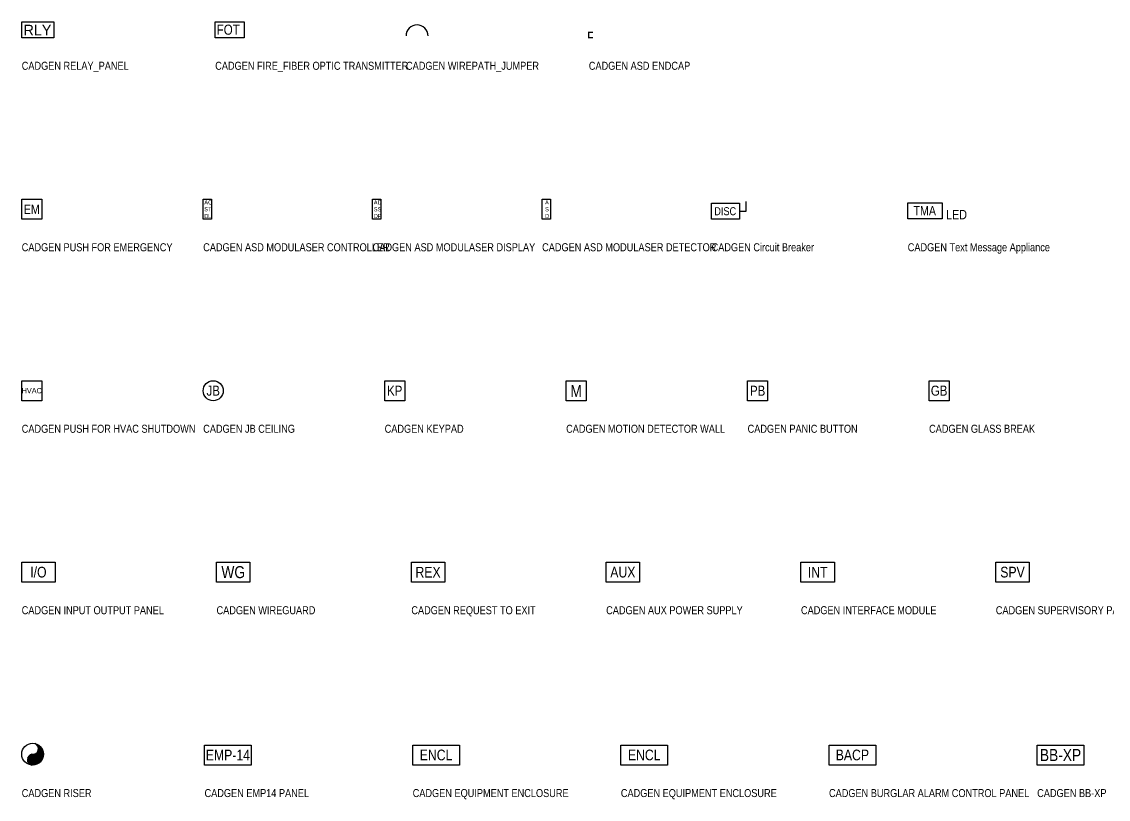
# Model space of a CAD drawing. Extents: x 0 to 1678, y -24 to 1301.
# Drawn here: x 0 to 814, y 718 to 1301 of the extents above; entities that cross this region are included whole.
import ezdxf
from ezdxf.enums import TextEntityAlignment as Align

# ---------------------------------------------------------------- set-up
doc = ezdxf.new("R2010")
doc.units = 0
doc.header["$MEASUREMENT"] = 0
doc.set_wipeout_variables(frame=1)
doc.layers.add('FA-Riser', color=7, linetype='Continuous')
doc.styles.add('AMTS', font='ARIALN.TTF', dxfattribs={"height": 9})

# ---------------------------------------------------------------- blocks, each defined once
blk = doc.blocks.new('CADGEN EMP14 PANEL')
at = {"color": 0, "linetype": 'ByBlock', "lineweight": -2}
blk.add_lwpolyline([(17.5, 15), (17.5, 0), (-17.5, 0), (-17.5, 15)], close=True, dxfattribs=at)
at = {"color": 7, "linetype": 'ByBlock', "lineweight": -2, "insert": (0, 7.5), "char_height": 8, "attachment_point": 5, "style": 'AMTS'}
blk.add_mtext('EMP-14', dxfattribs=at)
at = {"color": 0, "lineweight": 30, "flags": 104}
blk.add_attdef('DeviceAttributes', text='', height=9, dxfattribs=at).set_placement((22, 4.5), align=Align.TOP_LEFT)
blk = doc.blocks.new('CADGEN EQUIPMENT ENCLOSURE')
at = {"color": 0, "linetype": 'ByBlock', "lineweight": -2}
blk.add_lwpolyline([(17.5, 15), (17.5, 0), (-17.5, 0), (-17.5, 15)], close=True, dxfattribs=at)
at = {"color": 7, "linetype": 'ByBlock', "lineweight": -2, "insert": (0, 7.5), "char_height": 8, "attachment_point": 5, "style": 'AMTS'}
blk.add_mtext('ENCL', dxfattribs=at)
at = {"color": 0, "lineweight": 30, "flags": 104}
blk.add_attdef('DeviceAttributes', text='', height=9, dxfattribs=at).set_placement((22, 4.5), align=Align.TOP_LEFT)
blk = doc.blocks.new('CADGEN INPUT OUTPUT PANEL')
at = {"color": 0, "linetype": 'ByBlock', "lineweight": -2}
blk.add_lwpolyline([(12.5, 15), (12.5, 0), (-12.5, 0), (-12.5, 15)], close=True, dxfattribs=at)
at = {"color": 7, "linetype": 'ByBlock', "lineweight": -2, "insert": (0, 7.5), "char_height": 8, "attachment_point": 5, "style": 'AMTS'}
blk.add_mtext('I/O', dxfattribs=at)
at = {"color": 0, "lineweight": 30, "flags": 104}
blk.add_attdef('DeviceAttributes', text='', height=9, dxfattribs=at).set_placement((17, 4.5), align=Align.TOP_LEFT)
blk = doc.blocks.new('CADGEN ASD MODULASER CONTROLLER')
blk.add_lwpolyline([(-3.12, 15), (3.12, 15), (3.12, 0), (-3.12, 0)], close=True)
at = {"color": 7, "char_height": 3.07, "attachment_point": 1, "style": 'AMTS'}
for s, insert in [('A\\PS\\PD', (-2.29, 14.14)), ('C\\PT\\PL', (0.58, 14.14))]:
    blk.add_mtext(s, dxfattribs=dict(at, insert=insert))
at = {"color": 0, "lineweight": 30, "flags": 104}
blk.add_attdef('DeviceAttributes', text='', height=9, dxfattribs=at).set_placement((7.62, 4.5), align=Align.TOP_LEFT)
blk = doc.blocks.new('CADGEN WIREGUARD')
at = {"color": 0, "linetype": 'ByBlock', "lineweight": -2}
blk.add_lwpolyline([(12.5, 15), (12.5, 0), (-12.5, 0), (-12.5, 15)], close=True, dxfattribs=at)
at = {"color": 7, "linetype": 'ByBlock', "lineweight": -2, "insert": (0, 7.5), "char_height": 9, "attachment_point": 5, "style": 'AMTS'}
blk.add_mtext('WG', dxfattribs=at)
at = {"color": 0, "lineweight": 30, "flags": 104}
blk.add_attdef('DeviceAttributes', text='', height=9, dxfattribs=at).set_placement((17, 4.5), align=Align.TOP_LEFT)
blk = doc.blocks.new('CADGEN PUSH FOR HVAC SHUTDOWN')
at = {"color": 0, "linetype": 'ByBlock', "lineweight": -2}
blk.add_lwpolyline([(7.5, 15), (7.5, 0), (-7.5, 0), (-7.5, 15)], close=True, dxfattribs=at)
at = {"color": 7, "linetype": 'ByBlock', "lineweight": -2, "insert": (0, 7.5), "char_height": 4, "attachment_point": 5, "style": 'AMTS'}
blk.add_mtext('HVAC', dxfattribs=at)
at = {"color": 0, "lineweight": 30, "flags": 104}
blk.add_attdef('DeviceAttributes', text='', height=9, dxfattribs=at).set_placement((12, 4.5), align=Align.TOP_LEFT)
blk = doc.blocks.new('CADGEN ASD MODULASER DISPLAY')
blk.add_lwpolyline([(-3.12, 15), (3.12, 15), (3.12, 0), (-3.12, 0)], close=True)
at = {"color": 7, "char_height": 3.07, "attachment_point": 1, "style": 'AMTS'}
for s, insert in [('A\\PS\\PD', (-2.29, 14.14)), ('D\\PS\\PP', (0.58, 14.14))]:
    blk.add_mtext(s, dxfattribs=dict(at, insert=insert))
at = {"color": 0, "lineweight": 30, "flags": 104}
blk.add_attdef('DeviceAttributes', text='', height=9, dxfattribs=at).set_placement((7.62, 4.5), align=Align.TOP_LEFT)
blk = doc.blocks.new('CADGEN JB CEILING')
blk.add_circle((0, 0), 7.5)
at = {"color": 7, "linetype": 'ByBlock', "lineweight": -2, "insert": (0, 0), "char_height": 7.5, "attachment_point": 5, "style": 'AMTS'}
blk.add_mtext('JB', dxfattribs=at)
at = {"color": 0, "lineweight": 30, "flags": 104}
blk.add_attdef('DeviceAttributes', text='', height=9, dxfattribs=at).set_placement((12, -3), align=Align.TOP_LEFT)
blk = doc.blocks.new('CADGEN KEYPAD')
at = {"color": 0, "linetype": 'ByBlock', "lineweight": -2}
blk.add_lwpolyline([(7.5, 15), (7.5, 0), (-7.5, 0), (-7.5, 15)], close=True, dxfattribs=at)
at = {"color": 7, "linetype": 'ByBlock', "lineweight": -2, "insert": (0, 7.5), "char_height": 7.5, "attachment_point": 5, "style": 'AMTS'}
blk.add_mtext('KP', dxfattribs=at)
at = {"color": 0, "lineweight": 30, "flags": 104}
blk.add_attdef('DeviceAttributes', text='', height=9, dxfattribs=at).set_placement((12, 4.5), align=Align.TOP_LEFT)
blk = doc.blocks.new('CADGEN REQUEST TO EXIT')
at = {"color": 0, "linetype": 'ByBlock', "lineweight": -2}
blk.add_lwpolyline([(12.5, 15), (12.5, 0), (-12.5, 0), (-12.5, 15)], close=True, dxfattribs=at)
at = {"color": 7, "linetype": 'ByBlock', "lineweight": -2, "insert": (0, 7.5), "char_height": 8, "attachment_point": 5, "style": 'AMTS'}
blk.add_mtext('REX', dxfattribs=at)
at = {"color": 0, "lineweight": 30, "flags": 104}
blk.add_attdef('DeviceAttributes', text='', height=9, dxfattribs=at).set_placement((17, 4.5), align=Align.TOP_LEFT)
blk = doc.blocks.new('CADGEN WIREPATH_JUMPER')
at = {"color": 0, "lineweight": 30, "flags": 104}
blk.add_attdef('DeviceAttributes', text='', height=9, dxfattribs=at).set_placement((12.77, 3.13), align=Align.TOP_LEFT)
at = {"color": 18, "true_color": 0x000000}
blk.add_wipeout([(-8.22, -1.37), (-7.99, 1.37), (-0.66, 1.37), (-0.66, -1.37)], dxfattribs=at)
blk.add_wipeout([(8.27, -1.37), (8.04, 1.37), (0.71, 1.37), (0.71, -1.37)], dxfattribs=at)
blk.add_arc((0.03, 0), 8.25, 0, 180)
blk = doc.blocks.new('CADGEN ASD MODULASER DETECTOR')
blk.add_lwpolyline([(-3.12, 15), (3.12, 15), (3.12, 0), (-3.12, 0)], close=True)
at = {"color": 7, "insert": (-0.91, 14.14), "char_height": 3.07, "attachment_point": 1, "style": 'AMTS'}
blk.add_mtext('A\\PS\\PD', dxfattribs=at)
at = {"color": 0, "lineweight": 30, "flags": 104}
blk.add_attdef('DeviceAttributes', text='', height=9, dxfattribs=at).set_placement((7.62, 4.5), align=Align.TOP_LEFT)
blk = doc.blocks.new('CADGEN ASD ENDCAP')
at = {"const_width": 1}
blk.add_lwpolyline([(3.04, 2.08), (0, 2.08), (0, -1.92), (3.04, -1.92)], dxfattribs=at)
at = {"color": 0, "lineweight": 30, "flags": 104}
blk.add_attdef('DeviceAttributes', text='', height=9, dxfattribs=at).set_placement((7.54, 2.58), align=Align.TOP_LEFT)
blk = doc.blocks.new('CADGEN Text Message Appliance')
at = {"color": 0, "lineweight": 30, "flags": 104}
blk.add_attdef('DeviceAttributes', text='', height=9, dxfattribs=at).set_placement((35.51, 4.15), align=Align.TOP_LEFT)
blk.add_wipeout([(-12.85, 0), (-12.85, 12), (12.85, 12), (12.85, 0)])
at = {"color": 0, "lineweight": -2}
blk.add_lwpolyline([(-12.85, 12), (12.85, 12), (12.85, 0), (-12.85, 0)], close=True, dxfattribs=at)
at = {"color": 0, "lineweight": -2, "style": 'AMTS'}
for s, p in [('TMA', (-0.13, 6)), ('LED', (23.74, 3.15))]:
    blk.add_text(s, height=7, dxfattribs=at).set_placement(p, align=Align.MIDDLE_CENTER)
blk = doc.blocks.new('CADGEN RELAY_PANEL')
at = {"linetype": 'Continuous', "lineweight": -2}
for p, q in [((-12, -6), (-12, 6)), ((-12, 6), (12, 6)), ((12, 6), (12, -6)), ((12, -6), (-12, -6))]:
    blk.add_line(p, q, dxfattribs=at)
blk.add_text('RLY', height=8).set_placement((-10.6, -4.26))
at = {"color": 0, "lineweight": 30, "flags": 104}
blk.add_attdef('DeviceAttributes', text='', height=9, dxfattribs=at).set_placement((16.5, -1.5), align=Align.TOP_LEFT)
blk = doc.blocks.new('CADGEN BURGLAR ALARM CONTROL PANEL')
at = {"color": 0, "linetype": 'ByBlock', "lineweight": -2}
blk.add_lwpolyline([(17.5, 15), (17.5, 0), (-17.5, 0), (-17.5, 15)], close=True, dxfattribs=at)
at = {"color": 7, "linetype": 'ByBlock', "lineweight": -2, "insert": (0, 7.5), "char_height": 8, "attachment_point": 5, "style": 'AMTS'}
blk.add_mtext('BACP', dxfattribs=at)
at = {"color": 0, "lineweight": 30, "flags": 104}
blk.add_attdef('DeviceAttributes', text='', height=9, dxfattribs=at).set_placement((22, 4.5), align=Align.TOP_LEFT)
blk = doc.blocks.new('CADGEN RISER')
at = {"color": 0, "linetype": 'Continuous'}
for p, q in [((-3.71, -5.48), (2.09, 0.32)), ((-3.44, -6.09), (6.94, 4.29)), ((-3.09, -6.62), (7.26, 3.73)), ((-2.67, -7.09), (7.54, 3.12)), ((-2.18, -7.49), (7.78, 2.48)), ((-1.63, -7.81), (7.97, 1.78)), ((-0.99, -8.06), (8.1, 1.03)), ((-0.21, -8.16), (8.16, 0.21)), ((1.76, 7.94), (1.78, 7.97)), ((2.34, 7.65), (2.48, 7.78)), ((2.86, 7.28), (3.12, 7.54)), ((3.31, 6.84), (3.73, 7.26)), ((3.69, 6.34), (4.29, 6.94)), ((3.89, 2.12), (6.59, 4.82)), ((4, 5.77), (4.82, 6.59)), ((4.23, 5.11), (5.31, 6.2)), ((4.31, 3.43), (6.2, 5.31)), ((4.35, 4.35), (5.77, 5.77)), ((-3.93, -3.93), (-0.14, -0.14)), ((-3.89, -4.77), (0.78, -0.1)), ((-3.73, -2.85), (-1.13, -0.24)), ((0.71, -8.13), (8.13, -0.71)), ((1.75, -7.97), (7.97, -1.75)), ((3.02, -7.58), (7.58, -3.02)), ((5.18, -6.31), (6.31, -5.18))]:
    blk.add_line(p, q, dxfattribs=at)
blk.add_circle((0, 0), 8.16, dxfattribs=at)
for centre, radius, start, end in [((0.15, 4.06), 4.21, 260.63372, 69.9079), ((0.15, -4.13), 4.09, 99.62902, 258.38529)]:
    blk.add_arc(centre, radius, start, end, dxfattribs=at)
at = {"color": 0, "lineweight": 30, "flags": 104}
blk.add_attdef('DeviceAttributes', text='', height=9, dxfattribs=at).set_placement((12.66, -3.66), align=Align.TOP_LEFT)
blk = doc.blocks.new('CADGEN MOTION DETECTOR WALL')
at = {"color": 0, "linetype": 'ByBlock', "lineweight": -2}
blk.add_lwpolyline([(7.5, 15), (7.5, 0), (-7.5, 0), (-7.5, 15)], close=True, dxfattribs=at)
at = {"color": 7, "linetype": 'Continuous', "lineweight": -2, "insert": (0, 7.22), "char_height": 9, "attachment_point": 5, "style": 'AMTS'}
blk.add_mtext('M', dxfattribs=at)
at = {"color": 0, "lineweight": 30, "flags": 104}
blk.add_attdef('DeviceAttributes', text='', height=9, dxfattribs=at).set_placement((12, 4.5), align=Align.TOP_LEFT)
blk = doc.blocks.new('CADGEN PANIC BUTTON')
at = {"color": 0, "linetype": 'ByBlock', "lineweight": -2}
blk.add_lwpolyline([(7.5, 15), (7.5, 0), (-7.5, 0), (-7.5, 15)], close=True, dxfattribs=at)
at = {"color": 7, "linetype": 'ByBlock', "lineweight": -2, "insert": (0, 7.5), "char_height": 7.5, "attachment_point": 5, "style": 'AMTS'}
blk.add_mtext('PB', dxfattribs=at)
at = {"color": 0, "lineweight": 30, "flags": 104}
blk.add_attdef('DeviceAttributes', text='', height=9, dxfattribs=at).set_placement((12, 4.5), align=Align.TOP_LEFT)
blk = doc.blocks.new('CADGEN AUX POWER SUPPLY')
at = {"color": 0, "linetype": 'ByBlock', "lineweight": -2}
blk.add_lwpolyline([(12.5, 15), (12.5, 0), (-12.5, 0), (-12.5, 15)], close=True, dxfattribs=at)
at = {"color": 7, "linetype": 'ByBlock', "lineweight": -2, "insert": (0, 7.5), "char_height": 8, "attachment_point": 5, "style": 'AMTS'}
blk.add_mtext('AUX', dxfattribs=at)
at = {"color": 0, "lineweight": 30, "flags": 104}
blk.add_attdef('DeviceAttributes', text='', height=9, dxfattribs=at).set_placement((17, 4.5), align=Align.TOP_LEFT)
blk = doc.blocks.new('CADGEN GLASS BREAK')
at = {"color": 0, "linetype": 'ByBlock', "lineweight": -2}
blk.add_lwpolyline([(7.5, 15), (7.5, 0), (-7.5, 0), (-7.5, 15)], close=True, dxfattribs=at)
at = {"color": 7, "linetype": 'ByBlock', "lineweight": -2, "insert": (0, 7.5), "char_height": 7.5, "attachment_point": 5, "style": 'AMTS'}
blk.add_mtext('GB', dxfattribs=at)
at = {"color": 0, "lineweight": 30, "flags": 104}
blk.add_attdef('DeviceAttributes', text='', height=9, dxfattribs=at).set_placement((12, 4.5), align=Align.TOP_LEFT)
blk = doc.blocks.new('CADGEN BB-XP')
at = {"color": 0, "linetype": 'ByBlock', "lineweight": -2}
blk.add_lwpolyline([(17.5, 15), (17.5, 0), (-17.5, 0), (-17.5, 15)], close=True, dxfattribs=at)
at = {"color": 7, "linetype": 'ByBlock', "lineweight": -2, "insert": (0, 7.5), "char_height": 9, "attachment_point": 5, "style": 'AMTS'}
blk.add_mtext('BB-XP', dxfattribs=at)
at = {"color": 0, "lineweight": 30, "flags": 104}
blk.add_attdef('DeviceAttributes', text='', height=9, dxfattribs=at).set_placement((22, 4.5), align=Align.TOP_LEFT)
blk = doc.blocks.new('CADGEN INTERFACE MODULE')
at = {"color": 0, "linetype": 'ByBlock', "lineweight": -2}
blk.add_lwpolyline([(12.5, 15), (12.5, 0), (-12.5, 0), (-12.5, 15)], close=True, dxfattribs=at)
at = {"color": 7, "linetype": 'ByBlock', "lineweight": -2, "insert": (0, 7.5), "char_height": 8, "attachment_point": 5, "style": 'AMTS'}
blk.add_mtext('INT', dxfattribs=at)
at = {"color": 0, "lineweight": 30, "flags": 104}
blk.add_attdef('DeviceAttributes', text='', height=9, dxfattribs=at).set_placement((17, 4.5), align=Align.TOP_LEFT)
blk = doc.blocks.new('CADGEN Circuit Breaker')
at = {"color": 0, "lineweight": -2}
blk.add_lwpolyline([(-12.85, 6), (8.16, 6), (8.16, -6), (-12.85, -6)], close=True, dxfattribs=at)
blk.add_lwpolyline([(8.16, 0), (13.15, 0), (13.15, 7.37)], dxfattribs=at)
at = {"color": 0, "lineweight": -2, "style": 'AMTS'}
blk.add_text('DISC', height=6, dxfattribs=at).set_placement((-2.64, 0), align=Align.MIDDLE_CENTER)
at = {"color": 0, "lineweight": 30, "flags": 104}
blk.add_attdef('DeviceAttributes', text='', height=9, dxfattribs=at).set_placement((17.65, -1.5), align=Align.TOP_LEFT)
blk = doc.blocks.new('CADGEN SUPERVISORY PANEL')
at = {"color": 0, "linetype": 'ByBlock', "lineweight": -2}
blk.add_lwpolyline([(12.5, 15), (12.5, 0), (-12.5, 0), (-12.5, 15)], close=True, dxfattribs=at)
at = {"color": 7, "linetype": 'ByBlock', "lineweight": -2, "insert": (0, 7.5), "char_height": 8, "attachment_point": 5, "style": 'AMTS'}
blk.add_mtext('SPV', dxfattribs=at)
at = {"color": 0, "lineweight": 30, "flags": 104}
blk.add_attdef('DeviceAttributes', text='', height=9, dxfattribs=at).set_placement((17, 4.5), align=Align.TOP_LEFT)
blk = doc.blocks.new('CADGEN FIRE_FIBER OPTIC TRANSMITTER')
at = {"color": 0, "lineweight": 30, "flags": 104}
blk.add_attdef('DeviceAttributes', text='', height=9, dxfattribs=at).set_placement((15.32, 4.5), align=Align.TOP_LEFT)
blk.add_wipeout([(-10.82, 0), (-10.82, 11.96), (10.82, 11.96), (10.82, 0)])
at = {"color": 0, "lineweight": -2}
blk.add_lwpolyline([(-10.82, 11.96), (10.82, 11.96), (10.82, 0), (-10.82, 0)], close=True, dxfattribs=at)
at = {"color": 0, "lineweight": -2, "insert": (-9.74, 9.83), "char_height": 7.562, "attachment_point": 1, "style": 'AMTS'}
blk.add_mtext_dynamic_manual_height_columns('FOT', width=20.1157, gutter_width=1.51, heights=[0], dxfattribs=at)
blk = doc.blocks.new('CADGEN PUSH FOR EMERGENCY')
at = {"color": 0, "linetype": 'ByBlock', "lineweight": -2}
blk.add_lwpolyline([(7.5, 15), (7.5, 0), (-7.5, 0), (-7.5, 15)], close=True, dxfattribs=at)
at = {"color": 7, "linetype": 'ByBlock', "lineweight": -2, "insert": (0, 7.5), "char_height": 7, "attachment_point": 5, "style": 'AMTS'}
blk.add_mtext('EM', dxfattribs=at)
at = {"color": 0, "lineweight": 30, "flags": 104}
blk.add_attdef('DeviceAttributes', text='', height=9, dxfattribs=at).set_placement((12, 4.5), align=Align.TOP_LEFT)

msp = doc.modelspace()

# ---------------------------------------------------------------- block references
for name, p in [('CADGEN RELAY_PANEL', (12, 1295)), ('CADGEN FIRE_FIBER OPTIC TRANSMITTER', (155.82, 1289)), ('CADGEN WIREPATH_JUMPER', (296.22, 1290.37)), ('CADGEN ASD ENDCAP', (425, 1290.92)), ('CADGEN PUSH FOR EMERGENCY', (7.5, 1153)), ('CADGEN ASD MODULASER CONTROLLER', (139.12, 1153)), ('CADGEN ASD MODULASER DISPLAY', (266.12, 1153)), ('CADGEN ASD MODULASER DETECTOR', (393.12, 1153)), ('CADGEN Circuit Breaker', (529.85, 1159)), ('CADGEN Text Message Appliance', (676.85, 1153.35)), ('CADGEN PUSH FOR HVAC SHUTDOWN', (7.5, 1017)), ('CADGEN JB CEILING', (143.5, 1024.5)), ('CADGEN KEYPAD', (279.5, 1017)), ('CADGEN MOTION DETECTOR WALL', (415.5, 1017)), ('CADGEN PANIC BUTTON', (551.5, 1017)), ('CADGEN GLASS BREAK', (687.5, 1017)), ('CADGEN INPUT OUTPUT PANEL', (12.5, 881)), ('CADGEN WIREGUARD', (158.5, 881)), ('CADGEN REQUEST TO EXIT', (304.5, 881)), ('CADGEN AUX POWER SUPPLY', (450.5, 881)), ('CADGEN INTERFACE MODULE', (596.5, 881)), ('CADGEN SUPERVISORY PANEL', (742.5, 881)), ('CADGEN RISER', (8.16, 752.16)), ('CADGEN EMP14 PANEL', (154.5, 744)), ('CADGEN EQUIPMENT ENCLOSURE', (310.5, 744)), ('CADGEN EQUIPMENT ENCLOSURE', (466.5, 744)), ('CADGEN BURGLAR ALARM CONTROL PANEL', (622.5, 744)), ('CADGEN BB-XP', (778.5, 744))]:
    msp.add_blockref(name, p)

# ---------------------------------------------------------------- texts
at = {"layer": 'FA-Riser', "char_height": 6, "attachment_point": 1, "style": 'AMTS'}
for s, insert in [('CADGEN RELAY_PANEL', (0, 1271)), ('CADGEN FIRE_FIBER OPTIC TRANSMITTER', (145, 1271)), ('CADGEN WIREPATH_JUMPER', (288, 1271)), ('CADGEN ASD ENDCAP', (425, 1271)), ('CADGEN PUSH FOR EMERGENCY', (0, 1135)), ('CADGEN ASD MODULASER CONTROLLER', (136, 1135)), ('CADGEN ASD MODULASER DISPLAY', (263, 1135)), ('CADGEN ASD MODULASER DETECTOR', (390, 1135)), ('CADGEN Circuit Breaker', (517, 1135)), ('CADGEN Text Message Appliance', (664, 1135)), ('CADGEN PUSH FOR HVAC SHUTDOWN', (0, 999)), ('CADGEN JB CEILING', (136, 999)), ('CADGEN KEYPAD', (272, 999)), ('CADGEN MOTION DETECTOR WALL', (408, 999)), ('CADGEN PANIC BUTTON', (544, 999)), ('CADGEN GLASS BREAK', (680, 999)), ('CADGEN INPUT OUTPUT PANEL', (0, 863)), ('CADGEN WIREGUARD', (146, 863)), ('CADGEN REQUEST TO EXIT', (292, 863)), ('CADGEN AUX POWER SUPPLY', (438, 863)), ('CADGEN INTERFACE MODULE', (584, 863)), ('CADGEN SUPERVISORY PANEL', (730, 863)), ('CADGEN RISER', (0, 726)), ('CADGEN EMP14 PANEL', (137, 726)), ('CADGEN EQUIPMENT ENCLOSURE', (293, 726)), ('CADGEN EQUIPMENT ENCLOSURE', (449, 726)), ('CADGEN BURGLAR ALARM CONTROL PANEL', (605, 726)), ('CADGEN BB-XP', (761, 726))]:
    msp.add_mtext(s, dxfattribs=dict(at, insert=insert))

doc.saveas('drawing.dxf')
